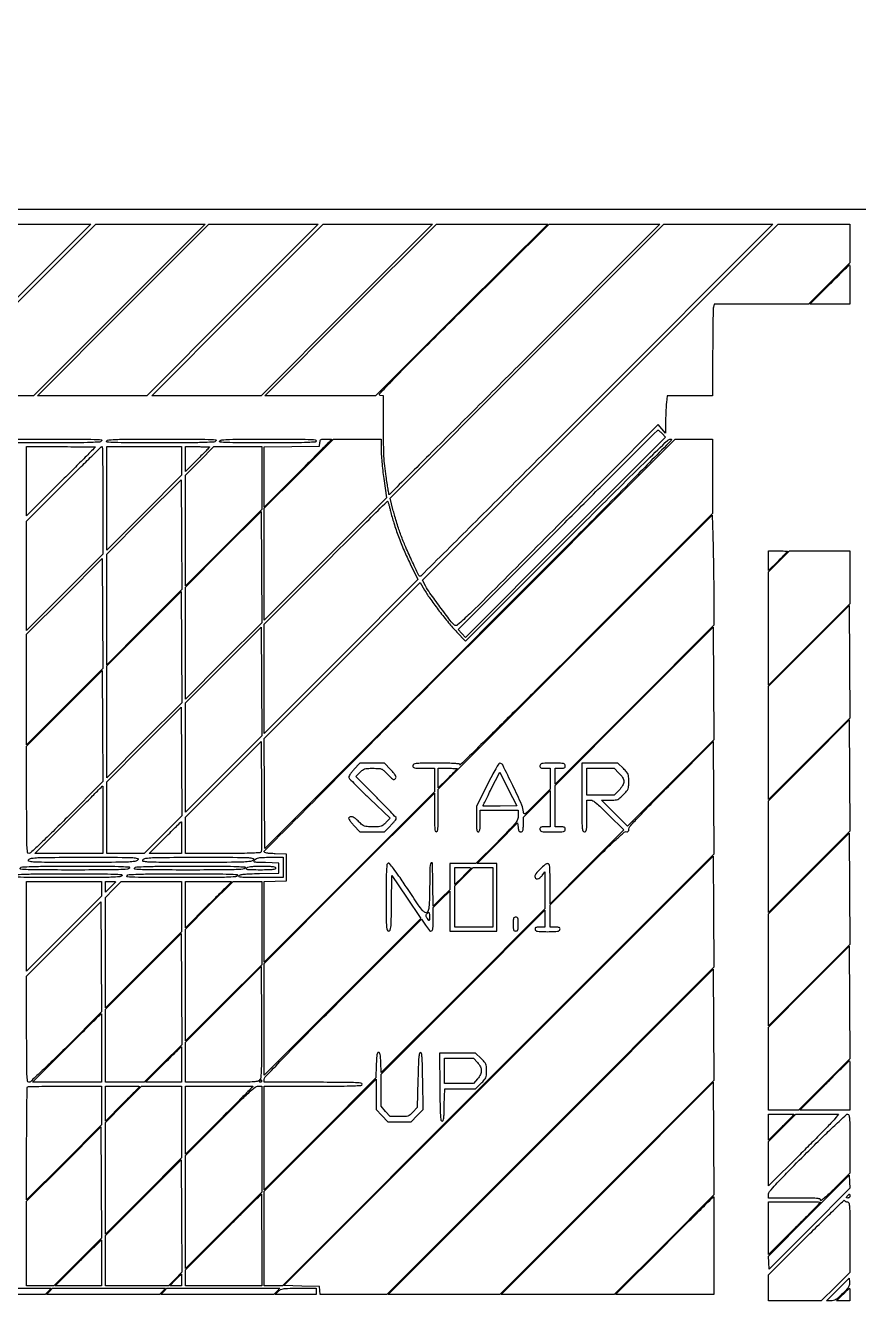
# Model space of a CAD drawing. Extents: x 0 to 1066, y 0 to 761.
# Drawn here: x 721.8 to 777.3, y 675.4 to 761.4 of the extents above; entities that cross this region are included whole.
import ezdxf

# ---------------------------------------------------------------- set-up
doc = ezdxf.new("R2010")
doc.units = 0
doc.header["$MEASUREMENT"] = 0

msp = doc.modelspace()

# ---------------------------------------------------------------- linework, layer by layer
for points in [[(618.832682, 610.532665, -0.000001), (610.902827, 602.586282, -0.000162)], [(183.390323, 95.266879, 0.000001), (192.989143, 95.254457, 0.000118)]]:
    msp.add_lwpolyline(points, format="xyb")
for points in [[(409.06215, 749.15415), (40.8618, 749.132981), (40.8618, 380.65769), (40.8618, 12.1824), (501.2973, 12.1824), (961.7328, 12.1824), (961.7328, 380.646631), (961.7328, 749.110861), (961.41555, 749.1633, 0.040886), (961.153339, 749.184871, 0.000002), (934.190609, 749.194398, 0.000089), (904.448031, 749.199508, 0.000054), (869.1804, 749.195529, -0.000029), (813.61687, 749.186499, -0.000004), (696.10453, 749.175037, -0.000004), (556.774728, 749.163736, -0.000004)], [(755.05845, 739.195951, -0.000241), (751.603372, 735.744081, -0.000401), (748.691064, 732.841937, -0.000006), (746.048208, 730.212596, -0.413459), (746.029179, 730.212621, -0.156099), (746.017871, 730.234573, -0.00041), (745.961077, 730.575275, -0.002463), (745.899043, 730.961068, -0.001527), (745.829807, 731.41472, -0.010772), (745.740548, 732.114582, -0.013312), (745.688877, 732.769909, -0.010235), (745.664223, 733.549985, -0.003499), (745.659555, 734.681875), (745.665555, 736.77005), (745.440465, 736.796875, -0.612299), (745.398748, 736.909981, -0.005302), (746.201001, 737.760712, -0.005073), (747.602499, 739.186437, -0.000523), (750.946596, 742.51305), (756.677817, 748.2024), (760.371209, 748.2024), (764.064602, 748.2024)], [(759.8772, 736.4853, -0.000231), (755.380304, 731.992475, -0.000384), (751.585163, 728.210098, -0.000008), (748.143054, 724.784952, -0.198266), (748.102469, 724.7682, -0.289919), (748.005137, 724.829815, -0.001674), (747.527286, 725.848224, -0.007297), (747.087231, 726.831587, -0.015802), (746.784233, 727.6023, -0.006527), (746.654346, 727.981601, -0.004231), (746.513585, 728.423449, -0.004253), (746.383409, 728.8574, -0.008044), (746.287103, 729.2097), (746.092071, 729.9711), (755.205239, 739.08675), (764.318406, 748.2024), (767.956239, 748.2024), (771.594071, 748.2024)], [(776.7126, 746.911288), (776.7126, 745.620177), (775.336916, 744.246388), (773.961233, 742.8726), (770.820683, 742.8726), (767.680134, 742.8726), (767.629122, 742.68225, 0.060289), (767.608543, 742.537685, 0.000962), (767.592756, 741.709086, 0.002516), (767.581091, 740.744652, 0.001664), (767.576955, 739.63665), (767.5758, 736.7814), (766.064784, 736.7814), (764.553768, 736.7814), (764.500419, 736.33725, 0.013784), (764.479658, 736.112158, 0.004818), (764.461857, 735.787482, 0.00478), (764.449123, 735.429668, 0.005567), (764.44406, 735.0894), (764.441048, 734.2857), (764.191428, 734.5818), (763.941807, 734.8779), (757.245836, 728.127592, -0.00033), (752.858502, 723.710495, -0.005676), (751.404081, 722.280967, -0.008811), (750.59402, 721.529648, -0.379951), (750.377902, 721.528792, -0.049753), (750.103073, 721.824318, -0.003384), (749.414554, 722.743425, -0.00439), (748.750831, 723.658752, -0.030358), (748.457383, 724.128991), (748.247065, 724.516539), (760.089769, 736.359469), (771.932473, 748.2024), (774.322537, 748.2024), (776.7126, 748.2024)], [(776.7126, 744.1839), (776.7126, 742.8726), (775.381174, 742.8726), (774.049747, 742.8726), (775.359, 744.1839, -0.000793), (775.862588, 744.686678, -0.001306), (776.290173, 745.110006, -0.000097), (776.675026, 745.488893, -0.196833), (776.690426, 745.4952, -0.408941), (776.699512, 745.486277, -0.000281), (776.706086, 745.110006, -0.002643), (776.711007, 744.686718, -0.001584)], [(764.216105, 734.262182), (764.441266, 734.027165), (757.778367, 727.364666), (751.115469, 720.702168), (750.867301, 720.961199), (750.619134, 721.22023), (757.257215, 727.858715, -0.000337), (759.805942, 730.404159, -0.00056), (761.959408, 732.547145, -0.000018), (763.909635, 734.483401, -0.197969), (763.94312, 734.4972, -0.169343), (763.97152, 734.487297, -0.009949), (764.043037, 734.428164, -0.01413), (764.126367, 734.35222, -0.009876)], [(726.8832, 733.7781, -0.20428), (726.73938, 733.704127, -0.009241), (726.172743, 733.673749, -0.007723), (725.234132, 733.655319, -0.001047), (723.266982, 733.6512, -0.00088), (721.230486, 733.654785, -0.008431), (720.36249, 733.67248, -0.014482), (719.892122, 733.703667, -0.602271), (719.8614, 733.7781, -0.20428), (720.00522, 733.852073, -0.009241), (720.571857, 733.882451, -0.007723), (721.510468, 733.900881, -0.001047), (723.477618, 733.905, -0.00088), (725.514114, 733.901415, -0.008431), (726.38211, 733.88372, -0.014482), (726.852478, 733.852533, -0.602271)], [(734.4972, 733.7781, -0.20511), (734.352313, 733.70387, -0.008742), (733.765553, 733.6737, -0.007468), (732.794934, 733.655301, -0.001005), (730.754082, 733.6512, -0.00085), (728.6438, 733.654786, -0.008128), (727.743836, 733.672475, -0.013464), (727.252678, 733.703378, -0.604115), (727.2216, 733.7781, -0.20511), (727.366487, 733.85233, -0.008742), (727.953247, 733.8825, -0.007468), (728.923866, 733.900899, -0.001005), (730.964718, 733.905, -0.00085), (733.075, 733.901414, -0.008128), (733.974964, 733.883725, -0.013464), (734.466122, 733.852822, -0.604115)], [(741.1806, 733.7781, -0.391002), (741.11095, 733.702651, -0.010269), (740.614874, 733.673171, -0.008664), (739.772629, 733.655069, -0.00104), (737.913141, 733.6512, -0.000946), (736.018195, 733.654784, -0.009082), (735.211525, 733.67249, -0.016784), (734.780954, 733.704269, -0.598167), (734.751, 733.7781, -0.201636), (734.891558, 733.8513, -0.010846), (735.403202, 733.882297, -0.008521), (736.253829, 733.900823, -0.001184), (738.018459, 733.905, -0.001078), (739.816723, 733.901122, -0.008949), (740.632426, 733.883001, -0.010892), (741.111427, 733.853317, -0.389913)], [(751.374801, 720.284272), (737.7543, 706.663545), (737.732236, 710.321623), (737.710172, 713.979701), (742.899926, 719.169455), (748.08968, 724.359209), (748.394309, 723.847825, 0.020384), (748.797663, 723.229497, 0.009249), (749.372717, 722.452723, 0.009268), (749.991131, 721.679013, 0.016006), (750.537374, 721.062265), (751.1211, 720.44423), (757.8466, 727.174615, -0.000621), (761.322531, 730.644442, -0.003251), (763.249946, 732.538904, -0.001406), (764.581784, 733.823806, -0.193526), (764.783702, 733.905, -0.664766), (764.820621, 733.817048, -0.000404), (762.251704, 731.203327, -0.00167), (758.506523, 727.424311, -0.000287)], [(742.1958, 733.883251, -0.197693), (742.189547, 733.868055, -0.000032), (741.537242, 733.209685, -0.000753), (740.813518, 732.481523, -0.000455), (739.9539, 731.6208), (737.712, 729.380097), (737.712, 731.387099), (737.712, 733.3941), (739.55205, 733.4169), (741.3921, 733.4397), (741.418869, 733.67235, -0.048613), (741.44732, 733.804724, -0.186401), (741.499204, 733.869222, -0.117249), (741.596879, 733.898515, -0.014484), (741.820719, 733.905, -0.005435), (741.96454, 733.903437, -0.009045), (742.08562, 733.898611, -0.003252), (742.187622, 733.892031, -0.393589)], [(745.4952, 733.23093, 0.017163), (745.507048, 732.885854, 0.005599), (745.54769, 732.377904, 0.005572), (745.60548, 731.814325, 0.006257), (745.673889, 731.273579), (745.852579, 729.990298), (741.782289, 725.920009), (737.712, 721.849719), (737.712, 725.571443), (737.712, 729.293167), (740.016773, 731.599083), (742.321546, 733.905), (743.908373, 733.905), (745.4952, 733.905)], [(767.5758, 731.430291), (767.5758, 728.955581), (759.1581, 720.5382, -0.000588), (755.930127, 717.31793, -0.00099), (753.213099, 714.624442, -0.000056), (750.771007, 712.213614, -0.665811), (750.7404, 712.226409, 0.377217), (750.692051, 712.281376, 0.015146), (750.405757, 712.309423, 0.013842), (749.954878, 712.327324, 0.002999), (749.1753, 712.332, 0.001703), (748.17655, 712.328598, 0.025225), (747.826988, 712.308564, 0.097241), (747.667544, 712.258969, 0.275511), (747.6102, 712.1628, 0.165398), (747.641317, 712.071305, 0.1727), (747.721238, 712.019726, 0.052938), (747.894955, 711.997843, 0.004884), (748.3293, 711.9936), (749.0484, 711.9936), (749.0484, 711.210813), (749.0484, 710.428026), (743.3802, 704.7603), (737.712, 699.092574), (737.712, 701.775093), (737.712, 704.457613), (738.45225, 704.482056), (739.1925, 704.5065), (739.1925, 705.3948), (739.1925, 706.2831), (738.45225, 706.307544, -0.008274), (738.115945, 706.324224, -0.025892), (737.891156, 706.350844, -0.034792), (737.747395, 706.385904, -0.326412), (737.712, 706.434346, -0.197922), (737.74152, 706.506001, -0.000019), (741.731661, 710.526355, -0.000581), (746.149019, 714.966485, -0.00035), (751.395952, 720.220852), (765.079904, 733.905), (766.327852, 733.905), (767.5758, 733.905)], [(726.4602, 733.375662, -0.197716), (726.453949, 733.360472, -0.000031), (725.789216, 732.689672, -0.000739), (725.051838, 731.947851, -0.000446), (724.176, 731.0709), (721.8918, 728.787875), (721.8918, 731.092638), (721.8918, 733.3974), (724.176, 733.3974, -0.000892), (725.051878, 733.395838, -0.001487), (725.789216, 733.391015, -0.000089), (726.451355, 733.384595, -0.411325)], [(726.9678, 729.822521), (726.9678, 726.247642), (724.4298, 723.7107), (721.8918, 721.173758), (721.8918, 724.8105), (721.8918, 728.447242), (724.365812, 730.922321, -0.001211), (725.318962, 731.871274, -0.001981), (726.13188, 732.670346, -0.000224), (726.859678, 733.379466, -0.19542), (726.903812, 733.3974, -0.408613), (726.930021, 733.371688, -0.000315), (726.949004, 732.347279, -0.002797), (726.963202, 731.193308, -0.001677)], [(734.0742, 733.374579, -0.195522), (734.067818, 733.358884, -0.00027), (733.838113, 733.123357, -0.002179), (733.578637, 732.859899, -0.001335), (733.2705, 732.5514), (732.4668, 731.751042), (732.4668, 732.574221), (732.4668, 733.3974), (733.2705, 733.3974, -0.002661), (733.578677, 733.39576, -0.004436), (733.838113, 733.390696, -0.000791), (734.065179, 733.383889, -0.405002)], [(746.125415, 729.10395, 0.019427), (746.341923, 728.318293, 0.012365), (746.651531, 727.421653, 0.011875), (747.024771, 726.489773, 0.012592), (747.435051, 725.594918), (747.943078, 724.5567), (742.827539, 719.438487), (737.712, 714.320274), (737.712, 717.957663), (737.712, 721.595052), (741.793623, 725.677326, -0.000554), (743.362109, 727.242588, -0.000916), (744.69046, 728.560432, -0.000048), (745.889855, 729.745759, -0.197355), (745.923554, 729.7596, -0.324175), (745.946946, 729.742653, -0.004546), (746.002778, 729.567003, -0.010612), (746.063066, 729.35531, -0.006543)], [(767.648943, 723.837346), (767.6604, 721.510592), (762.3729, 716.2236), (757.0854, 710.936608), (757.0854, 711.465104), (757.0854, 711.9936), (757.4238, 711.9936, 0.017388), (757.605761, 711.99993, 0.098846), (757.69875, 712.025325, 0.184152), (757.745637, 712.076374, 0.094959), (757.7622, 712.1628, 0.186821), (757.726485, 712.255049, 0.160003), (757.6353, 712.30662, 0.045528), (757.435104, 712.328002, 0.003852), (756.9162, 712.332, 0.003852), (756.397296, 712.328002, 0.045528), (756.1971, 712.30662, 0.160003), (756.105915, 712.255049, 0.186821), (756.0702, 712.1628, 0.094959), (756.086763, 712.076374, 0.184152), (756.13365, 712.025325, 0.098846), (756.226639, 711.99993, 0.017388), (756.4086, 711.9936), (756.747, 711.9936), (756.747, 711.294138), (756.747, 710.594677), (755.8587, 709.7094, -0.001816), (755.26413, 709.121142, -0.044146), (755.084372, 708.973326, -0.408384), (755.00714, 708.987018, -0.156229), (754.9704, 709.101732, 0.107005), (754.874034, 709.546861, 0.005772), (754.259692, 710.858799, 0.003086), (753.592513, 712.220236, 0.28457), (753.412041, 712.332, 0.254762), (753.327698, 712.286042, 0.009433), (753.130339, 711.967091, 0.012813), (752.881958, 711.522648, 0.004956), (752.55977, 710.89474), (751.8402, 709.45748), (751.8402, 708.61054, 0.005155), (751.844872, 708.157381, 0.032038), (751.864519, 707.925907, 0.076214), (751.902306, 707.804123, 0.286959), (751.9671, 707.7636, 0.266366), (752.030717, 707.800079, 0.088943), (752.069118, 707.9046, 0.037256), (752.089125, 708.103614, 0.00643), (752.094, 708.4827), (752.094, 709.2018), (753.363, 709.2018), (754.632, 709.2018), (754.632, 708.843157, -0.093291), (754.583751, 708.586817, -0.075362), (754.443718, 708.343671, -0.025981), (754.126615, 707.985688, -0.00197), (753.215883, 707.066557), (751.799767, 705.6486), (750.931683, 705.6486), (750.0636, 705.6486), (750.0636, 704.779006), (750.0636, 703.909412), (749.515821, 703.366502), (748.968042, 702.823592), (748.944771, 704.257246, 0.001918), (748.916691, 705.656408, 0.588215), (748.836041, 705.698752, 0.247141), (748.755412, 705.55334, 0.00178), (748.729325, 704.116111, -0.002508), (748.711479, 703.205846, -0.019502), (748.684476, 702.781964, -0.043269), (748.638135, 702.539834, -0.140832), (748.552851, 702.402406, -0.328335), (748.42291, 702.389228, -0.087736), (748.255221, 702.532908, -0.023193), (747.972536, 702.91183, -0.00168), (747.244606, 703.996162, 0.003243), (746.684196, 704.825342, 0.012583), (746.320895, 705.327838, 0.011266), (746.060522, 705.654009, 0.320599), (745.96173, 705.679665, 0.274934), (745.888912, 705.587333, 0.018773), (745.856429, 705.241422, 0.012356), (745.837765, 704.646805, 0.001667), (745.8336, 703.397649, 0.001123), (745.836831, 701.958826, 0.017607), (745.856337, 701.467752, 0.060974), (745.902487, 701.236178, 0.323718), (746.001181, 701.1648, 0.299932), (746.098532, 701.22897, 0.075768), (746.148602, 701.421861, 0.021156), (746.173635, 701.835657, 0.001446), (746.191531, 703.011266), (746.2143, 704.857733), (747.181299, 703.428451), (748.148298, 701.999169), (742.930149, 696.78102), (737.712, 691.562871), (737.712, 695.285422), (737.712, 699.007974), (743.3802, 704.6757), (749.0484, 710.343426), (749.0484, 709.053513, 0.003021), (749.052691, 708.343285, 0.021498), (749.071631, 707.999736, 0.046088), (749.107246, 707.814721, 0.333752), (749.1753, 707.7636, 0.34247), (749.244122, 707.817002, 0.040439), (749.279156, 708.020901, 0.019637), (749.297973, 708.396522, 0.002696), (749.3022, 709.180504), (749.3022, 710.597408), (758.41785, 719.713805), (767.5335, 728.830202), (767.585493, 727.497151, -0.003981), (767.606296, 726.826778, -0.001431), (767.625578, 725.8722, -0.00142), (767.640747, 724.825883, -0.001683)], [(772.5672, 726.436933, -0.194612), (772.560773, 726.421046, -0.000446), (772.380816, 726.23536, -0.002803), (772.175957, 726.026709, -0.001728), (771.9327, 725.7834), (771.2982, 725.153135), (771.2982, 725.806667), (771.2982, 726.4602), (771.9327, 726.4602, -0.003437), (772.175997, 726.458528, -0.005727), (772.380816, 726.453365, -0.001316), (772.558125, 726.446396, -0.401989)], [(764.785075, 711.022084), (761.907961, 708.14497), (761.041147, 709.011785), (760.174332, 709.8786), (760.727251, 709.8786, 0.013643), (761.076484, 709.888131, 0.081469), (761.253767, 709.927244, 0.087185), (761.403885, 710.02004, 0.016797), (761.636186, 710.241352, 0.016958), (761.847857, 710.47219, 0.080184), (761.941121, 710.624934, 0.080225), (761.981571, 710.799228, 0.016985), (761.9922, 711.112038, 0.016673), (761.981697, 711.426913, 0.082898), (761.941121, 711.59858, 0.082856), (761.846974, 711.747798, 0.016647), (761.629448, 711.975986), (761.266696, 712.332), (760.064348, 712.332), (758.862, 712.332), (758.862, 710.0478, 0.001081), (758.865196, 708.568879, 0.017406), (758.884717, 708.070275, 0.061125), (758.931259, 707.835908, 0.323821), (759.0312, 707.7636, 0.218517), (759.124606, 707.806468, 0.138781), (759.175866, 707.916937, 0.036854), (759.196669, 708.161141, 0.002827), (759.2004, 708.8211), (759.2004, 709.8786), (759.434372, 709.8786, -0.134978), (759.598114, 709.833577, -0.03625), (759.821398, 709.677805, -0.0215), (760.140668, 709.395174, -0.004777), (760.660711, 708.883642), (761.653077, 707.888683), (759.200039, 705.436739), (756.747, 702.984794), (756.747, 704.316697, 0.002489), (756.743086, 705.103018, 0.024598), (756.72355, 705.432972, 0.07176), (756.681765, 705.59553, 0.302753), (756.602152, 705.6486, 0.175267), (756.416603, 705.581497, 0.021876), (756.094501, 705.288706, 0.021795), (755.799172, 704.968947, 0.177355), (755.7318, 704.784986, 0.222666), (755.78481, 704.671853, 0.217285), (755.906506, 704.63863, 0.121494), (756.074555, 704.710316, 0.071319), (756.229664, 704.86605), (756.40324, 705.0987), (756.40592, 703.871754), (756.4086, 702.644808), (750.955765, 697.192465), (745.502931, 691.740122), (745.477915, 692.412811, 0.0076), (745.459829, 692.757852, 0.038654), (745.432084, 692.948066, 0.085305), (745.389779, 693.050313, 0.257551), (745.326, 693.0855, 0.285874), (745.260529, 693.044735, 0.070424), (745.219314, 692.918845, 0.031467), (745.192669, 692.683762, 0.005449), (745.175189, 692.236379), (745.151279, 691.387259), (741.431639, 687.66834), (737.712, 683.949421), (737.712, 687.396511), (737.712, 690.8436), (740.9691, 690.8436, 0.001044), (742.822566, 690.84747, 0.008692), (743.6622, 690.865574, 0.010328), (744.156596, 690.895073, 0.390899), (744.2262, 690.9705, 0.390899), (744.156596, 691.045927, 0.010328), (743.6622, 691.075426, 0.008692), (742.822566, 691.09353, 0.001044), (740.9691, 691.0974), (737.712, 691.0974), (737.712, 691.288006, -0.192947), (737.779534, 691.456497, -0.001286), (738.894704, 692.618133, -0.003543), (740.441712, 694.198752, -0.000927), (742.946276, 696.712377), (748.180551, 701.946142), (748.44934, 701.555471, 0.023783), (748.72641, 701.191152, 0.401445), (748.863526, 701.176072, 0.221054), (748.949602, 701.340716, 0.011653), (748.9638, 701.949794), (748.9638, 702.734788), (749.5137, 703.2798), (750.0636, 703.824812), (750.0636, 702.494806), (750.0636, 701.1648), (751.6287, 701.1648), (753.1938, 701.1648), (753.1938, 703.4067), (753.1938, 705.6486), (752.539142, 705.6486), (751.884483, 705.6486), (753.237092, 707.004203), (754.5897, 708.359805), (754.615957, 708.061703, 0.025491), (754.636648, 707.913618, 0.094904), (754.671324, 707.826557, 0.150121), (754.725892, 707.780173, 0.101973), (754.806307, 707.7636, 0.131599), (754.892173, 707.786598, 0.182746), (754.942138, 707.847643, 0.071998), (754.965284, 707.974374, 0.009227), (754.9704, 708.251562), (754.9704, 708.739523), (755.8587, 709.6248), (756.747, 710.510077), (756.747, 709.306038), (756.747, 708.102), (756.4086, 708.102, 0.017388), (756.226639, 708.09567, 0.098846), (756.13365, 708.070275, 0.184152), (756.086763, 708.019226, 0.094959), (756.0702, 707.9328, 0.186821), (756.105915, 707.840551, 0.160003), (756.1971, 707.78898, 0.045528), (756.397296, 707.767598, 0.003852), (756.9162, 707.7636, 0.003852), (757.435104, 707.767598, 0.045528), (757.6353, 707.78898, 0.160003), (757.726485, 707.840551, 0.186821), (757.7622, 707.9328, 0.094959), (757.745637, 708.019226, 0.184152), (757.69875, 708.070275, 0.098846), (757.605761, 708.09567, 0.017388), (757.4238, 708.102), (757.0854, 708.102), (757.0854, 709.476498), (757.0854, 710.850996), (762.35175, 716.11788), (767.6181, 721.384763), (767.640144, 717.64198), (767.662189, 713.899198)], [(724.57931, 708.716801, -0.0029), (723.651302, 707.799074, -0.004634), (722.846776, 707.027091, -0.001216), (722.140048, 706.364658, -0.189891), (722.040407, 706.3254, -0.381351), (721.948619, 706.407321, -0.017984), (721.913829, 706.855185, -0.009622), (721.89519, 707.69037, -0.000767), (721.8918, 709.89923), (721.8918, 713.47306), (724.40865, 715.990987), (726.9255, 718.508915), (726.947554, 714.808559), (726.969607, 711.108202)], [(737.504085, 706.43115, -0.292147), (737.42696, 706.37421, -0.006465), (736.943165, 706.347789, -0.00856), (736.218814, 706.330032, -0.001848), (734.965155, 706.3254), (732.4668, 706.3254), (732.4668, 707.53043), (732.4668, 708.73546), (734.98365, 711.253388), (737.5005, 713.771317), (737.52258, 710.154109, -0.001066), (737.528118, 708.759835, -0.001702), (737.526254, 707.568391, -0.00032), (737.520362, 706.517504, -0.090272)], [(753.300538, 691.923238), (738.938887, 677.5614), (738.325443, 677.5614), (737.712, 677.5614), (737.712, 680.713111), (737.712, 683.864821), (741.4344, 687.5865), (745.1568, 691.308179), (745.1568, 690.296245), (745.1568, 689.284312), (745.55547, 688.879556), (745.954139, 688.4748), (746.7219, 688.4748), (747.489661, 688.4748), (747.889993, 688.881244), (748.290325, 689.287688), (748.267513, 691.186594, 0.001963), (748.250665, 692.243561, 0.014705), (748.225984, 692.744064, 0.025058), (748.189528, 693.025579, 0.362737), (748.1178, 693.0855, 0.358387), (748.045927, 693.026391, 0.025598), (748.0063, 692.751372, 0.015129), (747.976217, 692.264129, 0.002091), (747.9486, 691.249935), (747.9063, 689.41437), (747.614754, 689.113785, -0.02568), (747.422939, 688.935336, -0.094425), (747.278915, 688.854836, -0.070233), (747.094306, 688.821024, -0.010229), (746.711897, 688.8132), (746.100585, 688.8132), (745.797892, 689.166828), (745.4952, 689.520456), (745.4952, 690.584124), (745.4952, 691.647792), (750.9519, 697.104), (756.4086, 702.560208), (756.4086, 701.989404), (756.4086, 701.4186), (756.063997, 701.4186, 0.015138), (755.881356, 701.413069, 0.094652), (755.791185, 701.390113, 0.212808), (755.751749, 701.344547, 0.12167), (755.747905, 701.27055, 0.201891), (755.79982, 701.192792, 0.102141), (755.911153, 701.14831, 0.038973), (756.124504, 701.127198, 0.005182), (756.5778, 701.1225, 0.005182), (757.031096, 701.127198, 0.038973), (757.244447, 701.14831, 0.102141), (757.35578, 701.192792, 0.201891), (757.407695, 701.27055, 0.12167), (757.403851, 701.344547, 0.212808), (757.364415, 701.390113, 0.094652), (757.274244, 701.413069, 0.015138), (757.091603, 701.4186), (756.747, 701.4186), (756.747, 702.159397), (756.747, 702.900194), (759.201604, 705.353047, -0.00198), (760.391548, 706.532762, -0.007642), (761.144345, 707.250898, -0.005147), (761.681413, 707.737621, -0.224206), (761.824204, 707.779432, 0.063487), (761.904949, 707.777053, 0.174295), (761.955715, 707.801105, 0.151955), (761.983773, 707.854789, 0.045031), (761.9922, 707.948166, -0.185625), (762.055461, 708.112694, -0.004393), (762.62302, 708.730629, -0.006634), (763.452912, 709.595114, -0.001744), (764.80515, 710.957285), (767.6181, 713.771203), (767.640144, 710.028139), (767.662189, 706.285075)], [(743.688773, 711.913583, 0.017525), (743.538187, 711.740839, 0.02732), (743.422331, 711.581036, 0.027413), (743.346171, 711.447358, 0.210389), (743.342765, 711.376929, 0.102504), (743.392847, 711.298915, 0.001553), (743.772828, 710.91335, 0.004112), (744.220531, 710.469248, 0.002699), (744.743098, 709.964822), (746.098059, 708.670952), (745.822334, 708.386476, -0.028659), (745.641833, 708.220428, -0.093412), (745.499912, 708.142873, -0.068014), (745.316195, 708.109816, -0.010552), (744.945874, 708.102, -0.010952), (744.563607, 708.110374, -0.07634), (744.380841, 708.146698, -0.09264), (744.232696, 708.234162, -0.019808), (744.0147, 708.4404, 0.031157), (743.788125, 708.645217, 0.078232), (743.595028, 708.754898, 0.13739), (743.444663, 708.768066, 0.210921), (743.338538, 708.695232, 0.274197), (743.337557, 708.641763, 0.020009), (743.418572, 708.511652, 0.023479), (743.535267, 708.356181, 0.0153), (743.683522, 708.187632), (744.080154, 707.7636), (744.896607, 707.7636), (745.713061, 707.7636), (746.11173, 708.168356, 0.009503), (746.264464, 708.329433, 0.013566), (746.393291, 708.478504, 0.009455), (746.493742, 708.606174, 0.163364), (746.5104, 708.655798, 0.190176), (746.488539, 708.711194, 0.001175), (746.113219, 709.110793, 0.004562), (745.676611, 709.565086, 0.002864), (745.158295, 710.088607), (743.806191, 711.43873), (744.075091, 711.716165, -0.030176), (744.251019, 711.877024, -0.093114), (744.392247, 711.953201, -0.066799), (744.576235, 711.985839, -0.010542), (744.944281, 711.9936, -0.011413), (745.333112, 711.984723, -0.081928), (745.516155, 711.945873, -0.090408), (745.669383, 711.851303, -0.015373), (745.9182, 711.6129, 0.009292), (746.188025, 711.348, 0.086331), (746.323671, 711.258084, 0.278636), (746.41211, 711.269678, 0.133421), (746.482307, 711.365616, 0.191521), (746.481312, 711.448139, 0.047008), (746.416871, 711.570583, 0.034882), (746.299633, 711.725399, 0.014987), (746.123282, 711.915516), (745.713061, 712.332), (744.896607, 712.332), (744.080154, 712.332)], [(750.5712, 711.970333, -0.194612), (750.564773, 711.954446, -0.000446), (750.384816, 711.76876, -0.002803), (750.179957, 711.560109, -0.001728), (749.9367, 711.3168), (749.3022, 710.686535), (749.3022, 711.340067), (749.3022, 711.9936), (749.9367, 711.9936, -0.003437), (750.179997, 711.991928, -0.005727), (750.384816, 711.986765, -0.001316), (750.562125, 711.979796, -0.401989)], [(753.426229, 709.474214, -0.002735), (753.001675, 709.467408, -0.004372), (752.638991, 709.466749, -0.001059), (752.322733, 709.46961, -0.196013), (752.293137, 709.482063, -0.315825), (752.288205, 709.510196, -0.001153), (752.438847, 709.829719, -0.005234), (752.61647, 710.194324, -0.003192), (752.833451, 710.621291), (753.4053, 711.728985), (753.966543, 710.613443), (754.527786, 709.4979)], [(761.332983, 711.680331, -0.05641), (761.577063, 711.381322, -0.142272), (761.656447, 711.114573, -0.140993), (761.580874, 710.845215, -0.055011), (761.340531, 710.537817), (761.027261, 710.217), (760.113831, 710.217), (759.2004, 710.217), (759.2004, 711.1053), (759.2004, 711.9936), (760.106283, 711.9936), (761.012166, 711.9936)], [(726.9678, 708.5673), (726.9678, 706.3254), (724.705349, 706.3254), (722.442897, 706.3254), (724.6836, 708.5673, -0.000455), (725.544323, 709.426918, -0.000753), (726.272485, 710.150642, -0.000032), (726.930855, 710.802947, -0.197693), (726.946051, 710.8092, -0.411267), (726.954988, 710.800353, -0.000093), (726.961411, 710.150642, -0.001516), (726.966237, 709.426958, -0.000909)], [(732.213, 707.3829), (732.213, 706.3254), (731.13562, 706.3254), (730.058239, 706.3254), (731.1132, 707.3829, -0.000995), (731.519298, 707.788358, -0.001633), (731.864852, 708.129759, -0.000152), (732.175065, 708.434063, -0.196335), (732.19058, 708.4404, -0.407503), (732.199752, 708.431437, -0.000442), (732.206414, 708.129759, -0.003313), (732.211389, 707.788398, -0.001987)], [(729.2943, 705.9024, -0.172493), (729.102419, 705.799162, -0.026852), (728.666997, 705.756224, -0.01043), (727.839297, 705.736568, -0.000721), (725.503376, 705.7332, -0.000559), (723.071481, 705.735917, -0.011571), (722.341536, 705.754443, -0.057553), (722.047104, 705.803015, -0.555389), (722.0187, 705.9024, -0.172493), (722.210581, 706.005638, -0.026852), (722.646003, 706.048576, -0.01043), (723.473703, 706.068232, -0.000721), (725.809624, 706.0716, -0.000559), (728.241519, 706.068883, -0.011571), (728.971464, 706.050357, -0.057553), (729.265896, 706.001785, -0.555389)], [(736.9929, 705.9024, -0.173012), (736.800324, 705.799038, -0.02647), (736.36029, 705.756202, -0.010318), (735.523823, 705.736561, -0.000711), (733.159676, 705.7332, -0.000552), (730.699525, 705.735917, -0.011432), (729.960822, 705.754442, -0.056214), (729.661477, 705.802826, -0.557328), (729.6327, 705.9024, -0.173012), (729.825276, 706.005762, -0.02647), (730.26531, 706.048598, -0.010318), (731.101777, 706.068239, -0.000711), (733.465924, 706.0716, -0.000552), (735.926075, 706.068883, -0.011432), (736.664778, 706.050358, -0.056214), (736.964123, 706.001974, -0.557328)], [(738.981, 705.3948), (738.981, 704.718), (737.447841, 704.718, -0.002059), (736.569973, 704.721616, -0.019702), (736.196021, 704.739443, -0.07188), (736.035081, 704.777219, -0.510944), (736.01821, 704.842743, -0.166826), (736.124363, 704.907456, -0.027601), (736.364346, 704.946596, -0.018058), (736.747265, 704.973586, -0.004018), (737.403318, 704.990793), (738.6849, 705.0141), (738.6849, 705.3525), (738.6849, 705.6909), (737.80742, 705.715124, -0.002311), (737.225432, 705.733882, -0.054853), (737.063425, 705.757777, -0.408528), (737.030939, 705.812084, -0.125396), (737.080282, 705.905474, -0.09805), (737.198793, 705.993666, -0.071041), (737.356275, 706.042802, -0.034578), (737.609842, 706.06606, -0.005585), (738.105812, 706.0716), (738.981, 706.0716)], [(728.7444, 705.3525, -0.20511), (728.599513, 705.27827, -0.008742), (728.012753, 705.2481, -0.007468), (727.042134, 705.229701, -0.001005), (725.001282, 705.2256, -0.00085), (722.891, 705.229186, -0.008128), (721.991036, 705.246875, -0.013464), (721.499878, 705.277778, -0.604115), (721.4688, 705.3525, -0.20511), (721.613687, 705.42673, -0.008742), (722.200447, 705.4569, -0.007468), (723.171066, 705.475299, -0.001005), (725.211918, 705.4794, -0.00085), (727.3222, 705.475814, -0.008128), (728.222164, 705.458125, -0.013464), (728.713322, 705.427222, -0.604115)], [(736.443, 705.3525, -0.205373), (736.29777, 705.278187, -0.008584), (735.70429, 705.248085, -0.007387), (734.723002, 705.229695, -0.000991), (732.657582, 705.2256, -0.00084), (730.522704, 705.229186, -0.008031), (729.612085, 705.246874, -0.013149), (729.113991, 705.277685, -0.60469), (729.0828, 705.3525, -0.205373), (729.22803, 705.426813, -0.008584), (729.82151, 705.456915, -0.007387), (730.802798, 705.475305, -0.000991), (732.868218, 705.4794, -0.00084), (735.003096, 705.475814, -0.008031), (735.913715, 705.458126, -0.013149), (736.411809, 705.427315, -0.60469)], [(738.4734, 705.3525, -0.30964), (738.428033, 705.286266, -0.061722), (738.281324, 705.249367, -0.026764), (738.004605, 705.230077, -0.004021), (737.447841, 705.2256, -0.002995), (736.856589, 705.229141, -0.031274), (736.614728, 705.247195, -0.162411), (736.530696, 705.288729, -0.388573), (736.5276, 705.3525, -0.149064), (736.623574, 705.415671, -0.040789), (736.803012, 705.452913, -0.02475), (737.085653, 705.473759, -0.006033), (737.553159, 705.4794, -0.004623), (738.048823, 705.474817, -0.029645), (738.298876, 705.455333, -0.069822), (738.430783, 705.417909, -0.297032)], [(751.5018, 705.371206, -0.193942), (751.495343, 705.355186, -0.000605), (751.340267, 705.194446, -0.003271), (751.162716, 705.013243, -0.002026), (750.9519, 704.8026), (750.402, 704.257588), (750.402, 704.826194), (750.402, 705.3948), (750.9519, 705.3948, -0.004021), (751.162756, 705.393104, -0.006699), (751.340267, 705.387869, -0.001796), (751.492693, 705.380781, -0.399625)], [(728.2368, 704.8449, -0.20511), (728.091913, 704.77067, -0.008742), (727.505153, 704.7405, -0.007468), (726.534534, 704.722101, -0.001005), (724.493682, 704.718, -0.00085), (722.3834, 704.721586, -0.008128), (721.483436, 704.739275, -0.013464), (720.992278, 704.770178, -0.604115), (720.9612, 704.8449, -0.20511), (721.106087, 704.91913, -0.008742), (721.692847, 704.9493, -0.007468), (722.663466, 704.967699, -0.001005), (724.704318, 704.9718, -0.00085), (726.8146, 704.968214, -0.008128), (727.714564, 704.950525, -0.013464), (728.205722, 704.919622, -0.604115)], [(727.8138, 704.439069, -0.190683), (727.80724, 704.422495, -0.001744), (727.714395, 704.324254, -0.005605), (727.605115, 704.211977, -0.003555), (727.4754, 704.0835), (727.137, 703.753061), (727.137, 704.108631), (727.137, 704.4642), (727.4754, 704.4642, -0.006963), (727.605153, 704.462393, -0.011569), (727.714395, 704.456818, -0.005268), (727.804627, 704.44916, -0.386598)], [(735.9354, 704.8449, -0.205373), (735.79017, 704.770587, -0.008584), (735.19669, 704.740485, -0.007387), (734.215402, 704.722095, -0.000991), (732.149982, 704.718, -0.00084), (730.015104, 704.721586, -0.008031), (729.104485, 704.739274, -0.013149), (728.606391, 704.770085, -0.60469), (728.5752, 704.8449, -0.205373), (728.72043, 704.919213, -0.008584), (729.31391, 704.949315, -0.007387), (730.295198, 704.967705, -0.000991), (732.360618, 704.9718, -0.00084), (734.495496, 704.968214, -0.008031), (735.406115, 704.950526, -0.013149), (735.904209, 704.919715, -0.60469)], [(735.5124, 704.442169, -0.197121), (735.506111, 704.426835, -0.000071), (735.065078, 703.979804, -0.001119), (734.573478, 703.483887, -0.000678), (733.9896, 702.8991), (732.4668, 701.378063), (732.4668, 702.921131), (732.4668, 704.4642), (733.9896, 704.4642, -0.001356), (734.573518, 704.462617, -0.002261), (735.065078, 704.457728, -0.000206), (735.503501, 704.451204, -0.409742)], [(724.53703, 693.446521, -0.002956), (723.62567, 692.545442, -0.004711), (722.834684, 691.787009, -0.001254), (722.139913, 691.136562, -0.189716), (722.040417, 691.0974, -0.380771), (721.948742, 691.179053, -0.018366), (721.91384, 691.62113, -0.009737), (721.895193, 692.446661, -0.000777), (721.8918, 694.628921), (721.8918, 698.160442), (724.36635, 700.636088), (726.8409, 703.111734), (726.862963, 699.453688), (726.885027, 695.795641)], [(748.71, 702.118876, -0.003572), (748.708468, 701.9044, -0.206281), (748.692706, 701.869213, -0.442794), (748.665869, 701.871659, -0.0088), (748.575757, 701.99561, -0.029407), (748.512545, 702.098201, -0.098401), (748.489512, 702.173391, -0.129676), (748.49999, 702.239647, -0.069606), (748.543816, 702.310534, -0.026381), (748.639922, 702.414638, -0.431378), (748.682518, 702.41285, -0.17268), (748.706469, 702.351526, -0.007589)], [(754.2936, 701.6301, 0.009792), (754.298803, 701.364444, 0.077556), (754.322441, 701.244112, 0.189837), (754.373619, 701.186228, 0.118451), (754.4628, 701.1648, 0.118451), (754.551981, 701.186228, 0.189837), (754.603159, 701.244112, 0.077556), (754.626797, 701.364444, 0.009792), (754.632, 701.6301, 0.009792), (754.626797, 701.895756, 0.077556), (754.603159, 702.016087, 0.189837), (754.551981, 702.073972, 0.118451), (754.4628, 702.0954, 0.118451), (754.373619, 702.073972, 0.189837), (754.322441, 702.016087, 0.077556), (754.298803, 701.895756, 0.009792)], [(737.403687, 691.253105, -0.161799), (737.2441, 691.162911, -0.033098), (736.918266, 691.121166, -0.013979), (736.321513, 691.10129, -0.001335), (734.864788, 691.0974), (732.4668, 691.0974), (732.4668, 692.42933), (732.4668, 693.76126), (734.98365, 696.279187), (737.5005, 698.797115), (737.522549, 695.102962, -0.000875), (737.53179, 692.912078, -0.008333), (737.518493, 691.975648, -0.014322), (737.486779, 691.443316, -0.163282)], [(726.8832, 693.3816), (726.8832, 691.0974), (724.578438, 691.0974), (722.273675, 691.0974), (724.5567, 693.3816, -0.000446), (725.433651, 694.257438, -0.000739), (726.175472, 694.994816, -0.000031), (726.846272, 695.659549, -0.197716), (726.861462, 695.6658, -0.411325), (726.870395, 695.656955, -0.000089), (726.876815, 694.994816, -0.001487), (726.881638, 694.257478, -0.000892)], [(732.213, 692.2818), (732.213, 691.0974), (731.008583, 691.0974), (729.804167, 691.0974), (730.9863, 692.2818, -0.000883), (731.441152, 692.735918, -0.001452), (731.827727, 693.118282, -0.00012), (732.175264, 693.45988, -0.196611), (732.190717, 693.4662, -0.408308), (732.19984, 693.457259, -0.000348), (732.206454, 693.118282, -0.00294), (732.211399, 692.735958, -0.001763)], [(749.406568, 690.78015, 0.0016), (749.423258, 689.511512, 0.012396), (749.447643, 688.91918, 0.018911), (749.482908, 688.580513, 0.37333), (749.556, 688.5171, 0.313126), (749.623273, 688.56381, 0.054623), (749.663295, 688.721971, 0.02524), (749.689242, 689.015284, 0.003954), (749.706578, 689.59575), (749.730255, 690.6744), (750.760875, 690.6744), (751.791496, 690.6744), (752.154248, 691.030414, 0.016593), (752.368248, 691.254855, 0.079078), (752.463668, 691.403536, 0.083609), (752.505597, 691.570586, 0.019774), (752.517, 691.8588, 0.019774), (752.505597, 692.147014, 0.083609), (752.463668, 692.314064, 0.079078), (752.368248, 692.462745, 0.016593), (752.154248, 692.687186), (751.791496, 693.0432), (750.587766, 693.0432), (749.384036, 693.0432)], [(751.916036, 692.405756, -0.059313), (752.105901, 692.129446, -0.120869), (752.168861, 691.875461, -0.118219), (752.107636, 691.617386, -0.055332), (751.918641, 691.328176), (751.658682, 691.0128), (750.691941, 691.0128), (749.7252, 691.0128), (749.7252, 691.8588), (749.7252, 692.7048), (750.689336, 692.7048), (751.653472, 692.7048)], [(776.7126, 690.8859), (776.7126, 689.2362), (775.042564, 689.2362), (773.372527, 689.2362), (775.0206, 690.8859, -0.000624), (775.654094, 691.518438, -0.001031), (776.191003, 692.051001, -0.000061), (776.675336, 692.529319, -0.197258), (776.690636, 692.5356, -0.410116), (776.699649, 692.526713, -0.000175), (776.706148, 692.051001, -0.002081), (776.711022, 691.518478, -0.001248)], [(726.8832, 689.552912), (726.8832, 688.262224), (724.3875, 685.7676), (721.8918, 683.272976), (721.8918, 687.001888, -0.001416), (721.895861, 688.435595, -0.002309), (721.908368, 689.652, -0.000304), (721.925127, 690.732742, -0.194728), (721.9482, 690.7872, -0.192331), (722.001747, 690.810179, -0.00069), (722.704577, 690.827032, -0.003485), (723.50469, 690.839535, -0.002164), (724.4439, 690.8436), (726.8832, 690.8436)], [(729.4212, 690.821275, -0.196526), (729.414875, 690.805803, -0.00013), (729.085708, 690.470706, -0.001507), (728.716998, 690.097803, -0.000917), (728.2791, 689.6592), (727.137, 688.519451), (727.137, 689.681525), (727.137, 690.8436), (728.2791, 690.8436, -0.001832), (728.717038, 690.841996, -0.003055), (729.085708, 690.837042, -0.000376), (729.412252, 690.830413, -0.408062)], [(736.9506, 690.821851, -0.197693), (736.944347, 690.806655, -0.000032), (736.292042, 690.148285, -0.000753), (735.568318, 689.420123, -0.000455), (734.7087, 688.5594), (732.4668, 686.318697), (732.4668, 688.581149), (732.4668, 690.8436), (734.7087, 690.8436, -0.000909), (735.568358, 690.842037, -0.001516), (736.292042, 690.837211, -0.000093), (736.941753, 690.830788, -0.411267)], [(737.5428, 687.311021), (737.5428, 683.778442), (735.0048, 681.2415), (732.4668, 678.704558), (732.4668, 682.468162), (732.4668, 686.231767), (734.771573, 688.537683, -0.001745), (736.014662, 689.772737, -0.010286), (736.681726, 690.404333, -0.013798), (737.110691, 690.772987, -0.172257), (737.309573, 690.8436), (737.5428, 690.8436)], [(737.5428, 691.182, -0.105053), (737.535942, 691.14972, -0.099167), (737.516482, 691.122251, -0.09642), (737.487407, 691.10384, -0.093332), (737.453207, 691.0974, -0.108972), (737.423179, 691.104023, -0.182303), (737.405291, 691.122251, -0.161196), (737.402659, 691.149674, -0.082592), (737.4159, 691.182, -0.029505), (737.438657, 691.214383, -0.035638), (737.463786, 691.241749, -0.038439), (737.487665, 691.261055, -0.151918), (737.505493, 691.2666, -0.210953), (737.519759, 691.260301, -0.081139), (737.531841, 691.241749, -0.061769), (737.540064, 691.214389, -0.042167)], [(772.9902, 688.959663, -0.195692), (772.983827, 688.944004, -0.000243), (772.741688, 688.696025, -0.002064), (772.468558, 688.418877, -0.001263), (772.1442, 688.0941), (771.2982, 687.251274), (771.2982, 688.116837), (771.2982, 688.9824), (772.1442, 688.9824, -0.002519), (772.468597, 688.980766, -0.004199), (772.741688, 688.975721, -0.000709), (772.98119, 688.968944, -0.405539)], [(775.710117, 688.66515, -0.022766), (775.527176, 688.457885, -0.001235), (774.919308, 687.832427, -0.001923), (774.191214, 687.092669, -0.001402), (773.376509, 686.275848), (771.2982, 684.203795), (771.2982, 685.682266), (771.2982, 687.160737), (772.206207, 688.071569), (773.114214, 688.9824), (774.539816, 688.9824), (775.965418, 688.9824)], [(776.7126, 687.01407), (776.7126, 685.04574), (775.7397, 684.0756, -0.005593), (775.330176, 683.676274, -0.014801), (775.025839, 683.402815, -0.015531), (774.809306, 683.230792, -0.616924), (774.7668, 683.25213, 0.32945), (774.705341, 683.335282, 0.053406), (774.495562, 683.375861, 0.019317), (774.07546, 683.395091, 0.001778), (773.0325, 683.3988), (771.2982, 683.3988), (771.2982, 683.630938, -0.175647), (771.371418, 683.832931, -0.011589), (771.785675, 684.306521, -0.009277), (772.486028, 685.042795, -0.001561), (773.85683, 686.422738, -0.002699), (774.851092, 687.406721, -0.004353), (775.709506, 688.232625, -0.001078), (776.463856, 688.942791, -0.190527), (776.56403, 688.9824, -0.339189), (776.649618, 688.916791, -0.046888), (776.689854, 688.681044, -0.017329), (776.708992, 688.210879, -0.001507)], [(737.5428, 680.607), (737.5428, 677.5614), (735.0048, 677.5614), (732.4668, 677.5614), (732.4668, 678.08963), (732.4668, 678.61786), (734.983121, 681.13523, -0.000404), (735.949525, 682.100477, -0.000669), (736.766641, 682.913123, -0.000026), (737.50596, 683.646357, -0.197826), (737.521121, 683.6526, -0.412072), (737.530038, 683.643748, -0.00005), (737.536432, 682.757955, -0.001113), (737.541242, 681.774838, -0.000667)], [(767.6604, 680.2263), (767.6604, 676.9692), (764.382562, 676.9692), (761.104724, 676.9692), (764.361, 680.2263, -0.00031), (765.611132, 681.475198, -0.000515), (766.667079, 682.526627, -0.000015), (767.623734, 683.477172, -0.198072), (767.638838, 683.4834, -0.412225), (767.647709, 683.474589, -0.000043), (767.654066, 682.526627, -0.001035), (767.658851, 681.475237, -0.00062)], [(776.55045, 683.145, -0.336937), (776.64636, 683.072091, -0.050502), (776.689988, 682.817807, -0.016148), (776.709306, 682.291772, -0.001103), (776.7126, 680.798674), (776.7126, 678.452348), (775.76223, 677.499274), (774.81186, 676.5462), (773.05503, 676.5462), (771.2982, 676.5462), (771.2982, 677.41283), (771.2982, 678.27946), (773.814918, 680.797227, -0.00211), (774.782092, 681.756671, -0.00358), (775.600672, 682.550432, -0.000577), (776.322926, 683.239229, -0.549418), (776.359968, 683.229997, 0.144073), (776.382624, 683.197437, 0.064335), (776.427609, 683.169968, 0.056006), (776.486323, 683.151302, 0.049018)], [(774.7668, 683.123076, -0.197338), (774.760524, 683.107794, -0.000055), (774.257349, 682.598596, -0.000979), (773.697478, 682.034361, -0.000593), (773.0325, 681.3684), (771.2982, 679.635648), (771.2982, 681.390324), (771.2982, 683.145), (773.0325, 683.145, -0.001185), (773.697518, 683.143425, -0.001976), (774.257349, 683.13856, -0.000157), (774.75792, 683.132074, -0.410332)], [(776.7126, 683.5257, -0.107348), (776.702084, 683.477284, -0.099536), (776.67228, 683.436077, -0.095788), (776.627741, 683.408449, -0.091307), (776.575341, 683.3988, -0.035496), (776.506626, 683.403684, -0.304492), (776.484869, 683.423276, -0.217533), (776.491086, 683.457093, -0.020633), (776.5434, 683.5257, -0.013852), (776.586068, 683.574307, -0.019119), (776.627163, 683.615323, -0.016008), (776.66289, 683.646293, -0.172217), (776.680659, 683.6526, -0.294983), (776.693022, 683.644611, -0.044235), (776.703217, 683.615323, -0.037907), (776.710288, 683.574332, -0.023761)], [(726.8832, 679.0842), (726.8832, 677.5614), (725.340131, 677.5614), (723.797063, 677.5614), (725.3181, 679.0842, -0.000678), (725.902887, 679.668078, -0.001119), (726.398804, 680.159677, -0.000071), (726.845835, 680.600711, -0.197121), (726.861169, 680.607, -0.409742), (726.870204, 680.598101, -0.000206), (726.876728, 680.159677, -0.002261), (726.881617, 679.668118, -0.001356)], [(732.213, 677.9421), (732.213, 677.5614), (731.814686, 677.5614), (731.416371, 677.5614), (731.79, 677.9421, -0.003089), (731.935005, 678.088035, -0.004906), (732.061127, 678.210969, -0.001345), (732.171888, 678.316264, -0.191648), (732.188314, 678.3228, -0.390701), (732.198257, 678.313631, -0.004047), (732.205749, 678.210969, -0.01011), (732.211225, 678.088074, -0.006079)], [(776.235079, 677.041451, -0.010735), (775.960361, 676.775504, -0.04655), (775.780603, 676.637521, -0.075129), (775.624695, 676.569451, -0.065515), (775.448012, 676.5462), (775.151028, 676.5462), (775.910664, 677.31047), (776.6703, 678.07474), (776.697731, 677.805721, -0.07548), (776.689697, 677.642096, -0.086367), (776.632819, 677.496333, -0.049247), (776.502965, 677.322927, -0.009745)], [(741.1806, 677.1807), (741.1806, 676.9692), (739.812253, 676.9692), (738.443906, 676.9692), (738.6426, 677.1807, -0.075108), (738.797817, 677.302833, -0.091098), (738.972441, 677.363633, -0.035342), (739.262744, 677.387695, -0.003011), (740.010947, 677.3922), (741.1806, 677.3922)], [(776.7126, 676.9692), (776.7126, 676.5462), (776.27163, 676.5462), (775.830661, 676.5462), (776.2473, 676.9692, -0.002731), (776.408772, 677.131356, -0.004361), (776.548699, 677.267944, -0.001068), (776.671969, 677.385686, -0.192405), (776.68827, 677.3922, -0.393782), (776.698093, 677.383044, -0.003201), (776.705453, 677.267944, -0.008972), (776.710851, 677.131395, -0.005392)]]:
    msp.add_lwpolyline(points, format="xyb", close=True)
for points in [[(720.4536, 742.4919), (714.74357, 736.7814), (711.10577, 736.7814), (707.46797, 736.7814), (713.178, 742.4919), (718.88803, 748.2024), (722.52583, 748.2024), (726.16363, 748.2024)], [(728.0676, 742.4919), (722.35757, 736.7814), (718.71977, 736.7814), (715.08197, 736.7814), (720.792, 742.4919), (726.50203, 748.2024), (730.13983, 748.2024), (733.77763, 748.2024)], [(735.597, 742.4919), (729.88697, 736.7814), (726.24917, 736.7814), (722.61137, 736.7814), (728.3214, 742.4919), (734.03143, 748.2024), (737.66923, 748.2024), (741.30703, 748.2024)], [(743.211, 742.4919), (737.50097, 736.7814), (733.86317, 736.7814), (730.22537, 736.7814), (735.9354, 742.4919), (741.64543, 748.2024), (745.28323, 748.2024), (748.92103, 748.2024)], [(750.852734, 742.495702), (745.1145, 736.789005), (741.434635, 736.785202), (737.75477, 736.7814), (743.4648, 742.4919), (749.17483, 748.2024), (752.882899, 748.2024), (756.590968, 748.2024)], [(732.213, 732.445112), (732.213, 731.492824), (729.7173, 728.9982), (727.2216, 726.503576), (727.2216, 729.950488), (727.2216, 733.3974), (729.7173, 733.3974), (732.213, 733.3974)], [(737.5428, 731.303021), (737.5428, 729.208642), (735.0048, 726.6717), (732.4668, 724.134758), (732.4668, 727.813005), (732.4668, 731.491252), (733.41717, 732.444326), (734.36754, 733.3974), (735.95517, 733.3974), (737.5428, 733.3974)], [(729.718214, 721.385469), (727.2216, 718.888855), (727.2216, 722.568249), (727.2216, 726.247642), (729.69615, 728.723288), (732.1707, 731.198934), (732.192764, 727.540508), (732.214827, 723.882083)], [(735.005704, 719.143554), (732.4668, 716.60465), (732.4668, 720.326355), (732.4668, 724.04806), (734.98365, 726.565987), (737.5005, 729.083915), (737.522554, 725.383186), (737.544608, 721.682458)], [(724.430714, 716.097963), (721.8918, 713.55905), (721.8918, 717.238455), (721.8918, 720.91786), (724.40865, 723.435788), (726.9255, 725.953716), (726.947564, 722.295297), (726.969627, 718.636877)], [(776.7126, 724.704254), (776.7126, 722.948309), (774.0054, 720.2421), (771.2982, 717.535891), (771.2982, 721.298329), (771.2982, 725.060766), (771.994282, 725.760483), (772.690364, 726.4602), (774.701482, 726.4602), (776.7126, 726.4602)], [(729.718204, 713.856059), (727.2216, 711.359455), (727.2216, 715.081149), (727.2216, 718.802842), (729.69615, 721.278487), (732.1707, 723.754133), (732.192754, 720.053398), (732.214808, 716.352663)], [(774.006294, 712.629322), (771.2982, 709.921228), (771.2982, 713.685276), (771.2982, 717.449324), (773.98425, 720.136386), (776.6703, 722.823447), (776.692344, 719.080432), (776.714389, 715.337417)], [(735.005724, 711.614173), (732.4668, 709.07525), (732.4668, 712.712355), (732.4668, 716.34946), (734.98365, 718.867388), (737.5005, 721.385317), (737.522574, 717.769207), (737.544647, 714.153097)], [(730.967131, 707.575199), (729.719416, 706.3254), (728.470508, 706.3254), (727.2216, 706.3254), (727.2216, 708.714821), (727.2216, 711.104242), (729.69615, 713.579889), (732.1707, 716.055535), (732.192773, 712.440266), (732.214846, 708.824998)], [(774.006304, 705.099932), (771.2982, 702.391828), (771.2982, 706.113576), (771.2982, 709.835324), (773.98425, 712.522386), (776.6703, 715.209449), (776.692354, 711.508742), (776.714408, 707.808036)], [(774.006304, 697.570532), (771.2982, 694.862428), (771.2982, 698.584176), (771.2982, 702.305924), (773.98425, 704.992986), (776.6703, 707.680049), (776.692354, 703.979342), (776.714408, 700.278636)], [(756.769177, 687.862477), (745.876146, 676.9692), (743.660633, 676.9692), (741.44512, 676.9692), (741.41861, 677.24415), (741.3921, 677.5191), (740.210302, 677.542758), (739.028504, 677.566416), (753.323302, 691.86143), (767.6181, 706.156444), (767.640154, 702.456099), (767.662208, 698.755753)], [(752.94, 703.4067), (752.94, 701.4186), (751.671, 701.4186), (750.402, 701.4186), (750.402, 702.791361), (750.402, 704.164121), (751.013233, 704.779461), (751.624465, 705.3948), (752.282233, 705.3948), (752.94, 705.3948)], [(726.8832, 703.977212), (726.8832, 703.490224), (724.3875, 700.9956), (721.8918, 698.500976), (721.8918, 701.482588), (721.8918, 704.4642), (724.3875, 704.4642), (726.8832, 704.4642)], [(732.213, 702.792821), (732.213, 701.121442), (729.675, 698.5845), (727.137, 696.047558), (727.137, 699.724853), (727.137, 703.402148), (727.663306, 703.933174), (728.189612, 704.4642), (730.201306, 704.4642), (732.213, 704.4642)], [(737.5428, 701.693021), (737.5428, 698.921842), (735.0048, 696.3849), (732.4668, 693.847958), (732.4668, 697.569015), (732.4668, 701.290072), (734.052215, 702.877136), (735.63763, 704.4642), (736.590215, 704.4642), (737.5428, 704.4642)], [(730.967111, 692.347179), (729.719416, 691.0974), (728.428208, 691.0974), (727.137, 691.0974), (727.137, 693.52913), (727.137, 695.96086), (729.65385, 698.478787), (732.1707, 700.996715), (732.192753, 697.296836), (732.214807, 693.596958)], [(775.001118, 690.951), (773.287848, 689.2362), (772.293024, 689.2362), (771.2982, 689.2362), (771.2982, 692.006362), (771.2982, 694.776524), (773.98425, 697.463586), (776.6703, 700.150647), (776.692344, 696.408224), (776.714388, 692.665801)], [(760.533942, 684.097841), (753.405675, 676.9692), (749.683212, 676.9692), (745.960748, 676.9692), (756.789424, 687.798152), (767.6181, 698.627105), (767.640154, 694.926793), (767.662208, 691.226481)], [(732.213, 688.453121), (732.213, 686.062642), (729.675, 683.5257), (727.137, 680.988758), (727.137, 684.70957), (727.137, 688.430383), (728.341456, 689.636992), (729.545911, 690.8436), (730.879456, 690.8436), (732.213, 690.8436)], [(764.341146, 680.291041), (761.020103, 676.9692), (757.255192, 676.9692), (753.49028, 676.9692), (760.55419, 684.033518), (767.6181, 691.097836), (767.640144, 687.355359), (767.662189, 683.612882)], [(725.298689, 679.149368), (723.71237, 677.5614), (722.802085, 677.5614), (721.8918, 677.5614), (721.8918, 680.373821), (721.8918, 683.186242), (724.36635, 685.661887), (726.8409, 688.137533), (726.862953, 684.437435), (726.885007, 680.737337)], [(731.772633, 678.009114), (731.33048, 677.5614), (729.23374, 677.5614), (727.137, 677.5614), (727.137, 679.23173), (727.137, 680.90206), (729.65385, 683.419987), (732.1707, 685.937914), (732.192743, 682.197371), (732.214785, 678.456828)], [(774.031515, 681.351457), (771.3405, 678.658703), (771.314385, 679.098646), (771.288269, 679.538589), (773.979285, 682.231343), (776.6703, 684.924097), (776.696415, 684.484154), (776.722531, 684.044211)], [(723.33, 677.1807), (723.131306, 676.9692), (719.408906, 676.9692), (715.686506, 676.9692), (715.8852, 677.1807), (716.083894, 677.3922), (719.806294, 677.3922), (723.528694, 677.3922)], [(730.944, 677.1807), (730.745306, 676.9692), (726.980606, 676.9692), (723.215906, 676.9692), (723.4146, 677.1807), (723.613294, 677.3922), (727.377994, 677.3922), (731.142694, 677.3922)], [(738.558, 677.1807), (738.359306, 676.9692), (734.594606, 676.9692), (730.829906, 676.9692), (731.0286, 677.1807), (731.227294, 677.3922), (734.991994, 677.3922), (738.756694, 677.3922)]]:
    msp.add_lwpolyline(points, close=True)

doc.saveas('drawing.dxf')
